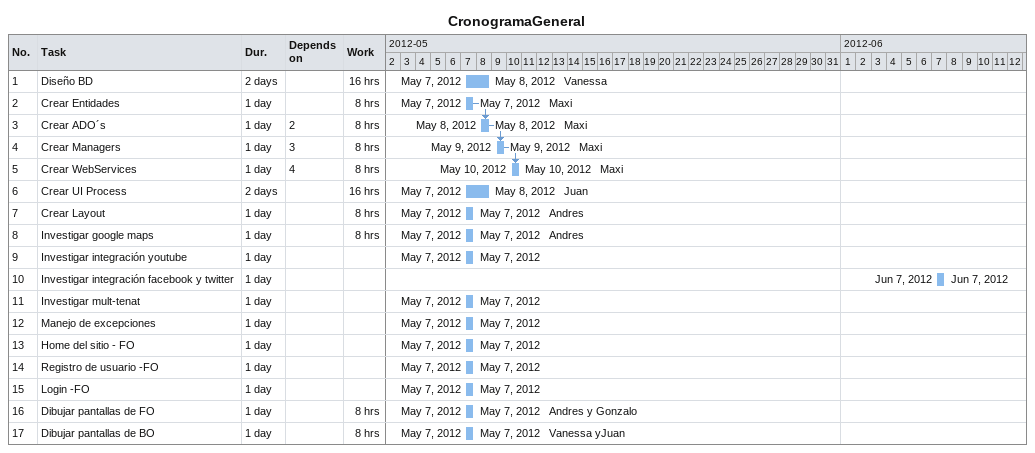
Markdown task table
CronogramaGeneral

| ID | Task | Duration | Start | Finish | Predecessors | Resources | Work (h) |
|---|---|---|---|---|---|---|---|
| 1 | Diseño BD | 2d | 2012-05-07 | 2012-05-08 |  | Vanessa | 16 |
| 2 | Crear Entidades | 1d | 2012-05-07 | 2012-05-07 |  | Maxi | 8 |
| 3 | Crear ADO´s | 1d | 2012-05-08 | 2012-05-08 | 2 | Maxi | 8 |
| 4 | Crear Managers | 1d | 2012-05-09 | 2012-05-09 | 3 | Maxi | 8 |
| 5 | Crear WebServices | 1d | 2012-05-10 | 2012-05-10 | 4 | Maxi | 8 |
| 6 | Crear UI Process | 2d | 2012-05-07 | 2012-05-08 |  | Juan | 16 |
| 7 | Crear Layout | 1d | 2012-05-07 | 2012-05-07 |  | Andres | 8 |
| 8 | Investigar google maps | 1d | 2012-05-07 | 2012-05-07 |  | Andres | 8 |
| 9 | Investigar integración youtube | 1d | 2012-05-07 | 2012-05-07 |  |  |  |
| 10 | Investigar integración facebook y twitter | 1d | 2012-06-07 | 2012-06-07 |  |  |  |
| 11 | Investigar mult-tenat | 1d | 2012-05-07 | 2012-05-07 |  |  |  |
| 12 | Manejo de excepciones | 1d | 2012-05-07 | 2012-05-07 |  |  |  |
| 13 | Home del sitio - FO | 1d | 2012-05-07 | 2012-05-07 |  |  |  |
| 14 | Registro de usuario -FO | 1d | 2012-05-07 | 2012-05-07 |  |  |  |
| 15 | Login -FO | 1d | 2012-05-07 | 2012-05-07 |  |  |  |
| 16 | Dibujar pantallas de FO | 1d | 2012-05-07 | 2012-05-07 |  | Andres y Gonzalo | 8 |
| 17 | Dibujar pantallas de BO | 1d | 2012-05-07 | 2012-05-07 |  | Vanessa yJuan | 8 |
